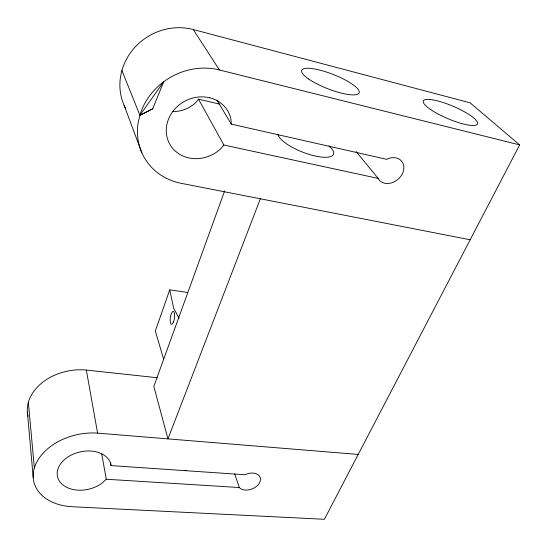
<?xml version="1.0" encoding="UTF-8"?>
<svg xmlns="http://www.w3.org/2000/svg" width="547" height="547" viewBox="0 0 547 547"><rect width="100%" height="100%" fill="white"/><g stroke="black" fill="none" stroke-linecap="round" stroke-linejoin="round"><path stroke-width="0.82" d="M139.765 115.636L152.722 108.778L163.608 81.886L139.888 115.239L138.097 122.938A62.864 56.601 -29.6 0 0 181.324 183.354L470.174 239.771M187.491 292.454L169.748 289.842L155.321 330.949L163.724 359.55M224.653 190.896L153.823 386.401L167.943 438.885L260.358 198.807M125.427 108.115A56.69 52.895 -31.7 0 1 133.789 48.574A56.69 52.895 -31.7 0 1 193.269 29.545L470.092 102.822L519.65 144.914L324.392 519.294L72.43 506.741A51.09 35.685 -12.8 0 1 34.365 467.986L28.355 402.353A47.856 35.377 -11.6 0 1 86.33 370.066L157.345 377.745M219.251 104.039L198.506 99.178L195.518 102.774A30.106 28.088 -31.6 0 1 173.009 111.499M216.988 100.156L231.258 124.121L386.736 159.334L389.273 158.268A14.666 11.59 -39.8 0 1 402.606 173.235A14.666 11.59 -39.8 0 1 379.365 180.257L378.168 178.404L223.887 145.03L220.544 148.934A33.415 30.078 -29.5 0 1 178.548 153.584A33.415 30.078 -29.5 0 1 170.274 115.431A33.415 30.078 -29.5 0 1 209.433 97.728M239.312 487.527L106.275 479.24L102.234 483.028A27.412 19.145 -12.8 0 1 61.148 483.309A27.412 19.145 -12.8 0 1 74.46 453.613A27.412 19.145 -12.8 0 1 110.815 463.883L110.966 465.586L245.049 474.748L247.135 473.859A11.781 7.931 -20.9 0 1 259.825 482.242A11.781 7.931 -20.9 0 1 240.489 488.608L239.312 487.527L234.677 473.921M152.722 108.778L139.888 115.239L121.913 70.495M34.365 467.986A52.095 36.382 -12.8 0 1 97.605 433.135L358.217 454.434M209.439 97.728L210.034 97.872A33.415 30.078 -29.5 0 1 230.964 119.28L231.258 124.121M193.269 29.545L219.395 69.954L519.65 144.914M356.056 151.471L378.168 178.404M198.506 99.178L223.887 145.03M179.067 318.156L173.631 308.18L169.748 289.842M124.107 105.339L141.837 152.736M110.337 462.27L110.966 465.586M101.776 454.147L106.275 479.24M86.33 370.066L97.605 433.135M27.35 411.7L33.23 477.675M139.854 115.205A62.864 56.601 -29.6 0 1 219.361 69.934M328.973 145.892A29.811 9.34 21.5 0 1 315.332 156.045A29.811 9.34 21.5 0 1 277.992 134.658M186.342 470.468A24.526 15.76 22.2 0 1 184.777 470.283M28.068 416.226A46.926 34.7 -11.6 0 1 27.74 414.735M27.5 413.224A46.926 34.7 -11.6 0 1 28.355 402.353M308.563 78.946A30.864 7.644 21.4 0 0 357.69 94.2A30.864 7.644 21.4 0 0 325.021 71.582A30.864 7.644 21.4 0 0 308.563 78.946M430.783 109.653A29.429 6.728 23 0 0 476.505 124.866A29.429 6.728 23 0 0 443.774 102.727A29.429 6.728 23 0 0 430.783 109.653M173.502 321.978A6.543 2.085 -82.1 0 0 173.549 311.441A6.543 2.085 -82.1 0 0 170.144 320.084A6.543 2.085 -82.1 0 0 173.502 321.978"/></g></svg>
